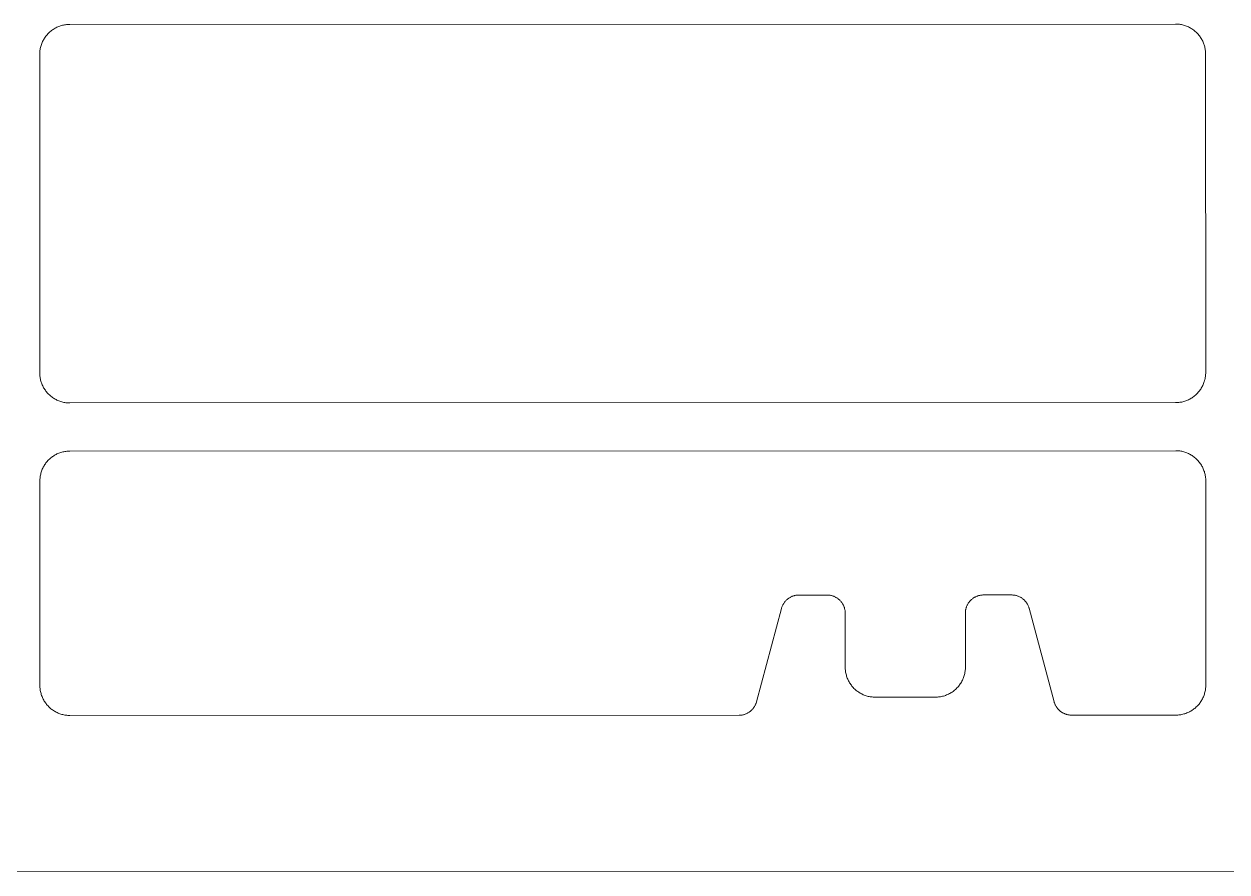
# Model space of a CAD drawing. Header units: metres. Extents: x 19 to 230, y -653 to -519.
# Drawn here: x 25.26368 to 25.2837, y -529.99954 to -529.98543 of the extents above; entities that cross this region are included whole.
import ezdxf

# ---------------------------------------------------------------- set-up
doc = ezdxf.new("R2010")
doc.units = ezdxf.units.M
doc.header["$LTSCALE"] = 0.0125
for name, color, linetype, lineweight in [('05Fenster', 171, 'Continuous', 15), ('Fenster', 65, 'Continuous', 5), ('Fenster2', 161, 'Continuous', 5)]:
    doc.layers.add(name, color=color, linetype=linetype, lineweight=lineweight)

# ---------------------------------------------------------------- blocks, each defined once
blk = doc.blocks.new('ElementFe seite')
at = {"layer": 'Fenster'}
for points in [[(40.824, 184.878), (40.821, 184.888), (40.818, 184.897), (40.814, 184.907), (40.81, 184.917), (40.806, 184.926), (40.802, 184.935), (40.797, 184.945), (40.792, 184.954), (40.786, 184.962), (40.78, 184.971), (40.774, 184.979), (40.768, 184.988), (40.761, 184.995), (40.755, 185.003), (40.747, 185.011), (40.74, 185.018), (40.732, 185.025), (40.725, 185.032), (40.717, 185.038), (40.708, 185.044), (40.7, 185.05), (40.691, 185.056), (40.682, 185.061), (40.673, 185.066), (40.664, 185.07), (40.654, 185.075), (40.645, 185.079), (40.635, 185.082), (40.625, 185.086), (40.616, 185.089), (40.606, 185.091), (40.595, 185.094), (40.585, 185.096), (40.575, 185.097), (40.565, 185.098), (40.555, 185.099), (40.544, 185.1), (40.534, 185.1)], [(41.24, 183.322), (40.824, 184.878)], [(42.8, 184.8), (42.783, 184.8), (42.766, 184.799), (42.749, 184.797), (42.732, 184.795), (42.715, 184.793), (42.698, 184.79), (42.682, 184.786), (42.665, 184.781), (42.649, 184.777), (42.633, 184.771), (42.617, 184.765), (42.601, 184.759), (42.585, 184.752), (42.57, 184.744), (42.555, 184.736), (42.54, 184.727), (42.526, 184.718), (42.512, 184.708), (42.498, 184.698), (42.484, 184.688), (42.471, 184.677), (42.459, 184.665), (42.446, 184.654), (42.435, 184.641), (42.423, 184.629), (42.412, 184.616), (42.402, 184.602), (42.391, 184.588), (42.382, 184.574), (42.373, 184.56), (42.364, 184.545), (42.356, 184.53), (42.348, 184.515), (42.341, 184.499), (42.335, 184.483), (42.329, 184.467), (42.323, 184.451), (42.319, 184.435), (42.314, 184.418), (42.31, 184.402), (42.307, 184.385), (42.305, 184.368), (42.303, 184.351), (42.301, 184.334), (42.3, 184.317), (42.3, 184.3)], [(43.8, 184.8), (42.8, 184.8)], [(42.3, 184.3), (42.3, 183.4)], [(42.3, 183.4), (42.3, 183.39), (42.299, 183.38), (42.298, 183.369), (42.297, 183.359), (42.296, 183.349), (42.294, 183.339), (42.291, 183.329), (42.289, 183.319), (42.286, 183.309), (42.283, 183.3), (42.279, 183.29), (42.275, 183.28), (42.271, 183.271), (42.266, 183.262), (42.261, 183.253), (42.256, 183.244), (42.251, 183.235), (42.245, 183.227), (42.239, 183.219), (42.233, 183.211), (42.226, 183.203), (42.219, 183.195), (42.212, 183.188), (42.205, 183.181), (42.197, 183.174), (42.189, 183.167), (42.181, 183.161), (42.173, 183.155), (42.165, 183.149), (42.156, 183.144), (42.147, 183.139), (42.138, 183.134), (42.129, 183.129), (42.119, 183.125), (42.11, 183.121), (42.1, 183.117), (42.091, 183.114), (42.081, 183.111), (42.071, 183.109), (42.061, 183.106), (42.051, 183.104), (42.041, 183.103), (42.031, 183.102), (42.02, 183.101), (42.01, 183.1), (42, 183.1)], [(41.53, 183.1), (41.52, 183.1), (41.51, 183.101), (41.499, 183.102), (41.489, 183.103), (41.479, 183.104), (41.469, 183.106), (41.459, 183.109), (41.449, 183.111), (41.439, 183.114), (41.429, 183.118), (41.419, 183.121), (41.41, 183.125), (41.4, 183.13), (41.391, 183.134), (41.382, 183.139), (41.373, 183.144), (41.364, 183.15), (41.356, 183.156), (41.348, 183.162), (41.339, 183.168), (41.332, 183.175), (41.324, 183.182), (41.317, 183.189), (41.309, 183.197), (41.303, 183.205), (41.296, 183.212), (41.29, 183.221), (41.284, 183.229), (41.278, 183.238), (41.272, 183.246), (41.267, 183.255), (41.263, 183.265), (41.258, 183.274), (41.254, 183.283), (41.25, 183.293), (41.246, 183.303), (41.243, 183.312), (41.24, 183.322)], [(42, 183.1), (41.53, 183.1)]]:
    blk.add_lwpolyline(points, dxfattribs=at)
at = {"layer": 'Fenster2', "flags": 128}
for points in [[(20.3, 187.7), (63.3, 187.7)], [(29.4, 185.1), (29.383, 185.1), (29.366, 185.099), (29.349, 185.097), (29.332, 185.095), (29.315, 185.093), (29.298, 185.09), (29.282, 185.086), (29.265, 185.081), (29.249, 185.077), (29.233, 185.071), (29.217, 185.065), (29.201, 185.059), (29.185, 185.052), (29.17, 185.044), (29.155, 185.036), (29.14, 185.027), (29.126, 185.018), (29.112, 185.008), (29.098, 184.998), (29.084, 184.988), (29.071, 184.977), (29.059, 184.965), (29.046, 184.954), (29.035, 184.941), (29.023, 184.929), (29.012, 184.916), (29.002, 184.902), (28.992, 184.888), (28.982, 184.874), (28.973, 184.86), (28.964, 184.845), (28.956, 184.83), (28.948, 184.815), (28.941, 184.799), (28.935, 184.783), (28.929, 184.767), (28.923, 184.751), (28.919, 184.735), (28.914, 184.718), (28.91, 184.702), (28.907, 184.685), (28.905, 184.668), (28.903, 184.651), (28.901, 184.634), (28.9, 184.617), (28.9, 184.6)], [(40.534, 185.1), (29.4, 185.1)], [(46.066, 185.1), (46.056, 185.1), (46.045, 185.099), (46.035, 185.098), (46.025, 185.097), (46.015, 185.096), (46.005, 185.094), (45.994, 185.091), (45.984, 185.089), (45.975, 185.086), (45.965, 185.082), (45.955, 185.079), (45.946, 185.075), (45.936, 185.07), (45.927, 185.066), (45.918, 185.061), (45.909, 185.056), (45.9, 185.05), (45.892, 185.044), (45.883, 185.038), (45.875, 185.032), (45.868, 185.025), (45.86, 185.018), (45.853, 185.011), (45.845, 185.003), (45.839, 184.995), (45.832, 184.988), (45.826, 184.979), (45.82, 184.971), (45.814, 184.962), (45.808, 184.954), (45.803, 184.945), (45.798, 184.935), (45.794, 184.926), (45.79, 184.917), (45.786, 184.907), (45.782, 184.897), (45.779, 184.888), (45.776, 184.878)], [(47.8, 185.1), (46.066, 185.1)], [(48.3, 184.6), (48.3, 184.617), (48.299, 184.634), (48.297, 184.651), (48.295, 184.668), (48.293, 184.685), (48.29, 184.702), (48.286, 184.718), (48.281, 184.735), (48.277, 184.751), (48.271, 184.767), (48.265, 184.783), (48.259, 184.799), (48.252, 184.815), (48.244, 184.83), (48.236, 184.845), (48.227, 184.86), (48.218, 184.874), (48.208, 184.888), (48.198, 184.902), (48.188, 184.916), (48.177, 184.929), (48.165, 184.941), (48.154, 184.954), (48.141, 184.965), (48.129, 184.977), (48.116, 184.988), (48.102, 184.998), (48.088, 185.008), (48.074, 185.018), (48.06, 185.027), (48.045, 185.036), (48.03, 185.044), (48.015, 185.052), (47.999, 185.059), (47.983, 185.065), (47.967, 185.071), (47.951, 185.077), (47.935, 185.081), (47.918, 185.086), (47.902, 185.09), (47.885, 185.093), (47.868, 185.095), (47.851, 185.097), (47.834, 185.099), (47.817, 185.1), (47.8, 185.1)], [(44.3, 184.3), (44.3, 184.317), (44.299, 184.335), (44.297, 184.352), (44.295, 184.37), (44.292, 184.387), (44.289, 184.404), (44.285, 184.421), (44.281, 184.438), (44.276, 184.454), (44.27, 184.471), (44.264, 184.487), (44.257, 184.503), (44.249, 184.519), (44.241, 184.535), (44.233, 184.55), (44.224, 184.565), (44.215, 184.58), (44.204, 184.594), (44.194, 184.608), (44.183, 184.621), (44.172, 184.635), (44.16, 184.647), (44.147, 184.66), (44.135, 184.672), (44.121, 184.683), (44.108, 184.694), (44.094, 184.704), (44.08, 184.715), (44.065, 184.724), (44.05, 184.733), (44.035, 184.741), (44.019, 184.749), (44.003, 184.757), (43.987, 184.764), (43.971, 184.77), (43.955, 184.776), (43.938, 184.781), (43.921, 184.785), (43.904, 184.789), (43.887, 184.792), (43.87, 184.795), (43.852, 184.797), (43.835, 184.799), (43.817, 184.8), (43.8, 184.8)], [(45.776, 184.878), (45.36, 183.322)], [(28.9, 184.6), (28.9, 181.2)], [(48.3, 181.2), (48.3, 184.6)], [(44.3, 183.4), (44.3, 184.3)], [(44.6, 183.1), (44.59, 183.1), (44.58, 183.101), (44.569, 183.102), (44.559, 183.103), (44.549, 183.104), (44.539, 183.106), (44.529, 183.109), (44.519, 183.111), (44.509, 183.114), (44.5, 183.117), (44.49, 183.121), (44.48, 183.125), (44.471, 183.129), (44.462, 183.134), (44.453, 183.139), (44.444, 183.144), (44.435, 183.149), (44.427, 183.155), (44.419, 183.161), (44.411, 183.167), (44.403, 183.174), (44.395, 183.181), (44.388, 183.188), (44.381, 183.195), (44.374, 183.203), (44.367, 183.211), (44.361, 183.219), (44.355, 183.227), (44.349, 183.235), (44.344, 183.244), (44.338, 183.253), (44.334, 183.262), (44.329, 183.271), (44.325, 183.28), (44.321, 183.29), (44.317, 183.3), (44.314, 183.309), (44.311, 183.319), (44.309, 183.329), (44.306, 183.339), (44.304, 183.349), (44.303, 183.359), (44.302, 183.369), (44.301, 183.38), (44.3, 183.39), (44.3, 183.4)], [(45.36, 183.322), (45.357, 183.312), (45.354, 183.303), (45.35, 183.293), (45.346, 183.283), (45.342, 183.274), (45.337, 183.265), (45.333, 183.255), (45.327, 183.246), (45.322, 183.238), (45.316, 183.229), (45.31, 183.221), (45.304, 183.212), (45.297, 183.205), (45.29, 183.197), (45.283, 183.189), (45.276, 183.182), (45.268, 183.175), (45.26, 183.168), (45.252, 183.162), (45.244, 183.156), (45.236, 183.15), (45.227, 183.144), (45.218, 183.139), (45.209, 183.134), (45.2, 183.13), (45.19, 183.125), (45.181, 183.121), (45.171, 183.118), (45.161, 183.114), (45.151, 183.111), (45.141, 183.109), (45.131, 183.106), (45.121, 183.104), (45.111, 183.103), (45.101, 183.102), (45.09, 183.101), (45.08, 183.1), (45.07, 183.1)], [(45.07, 183.1), (44.6, 183.1)], [(28.9, 181.2), (28.9, 181.183), (28.901, 181.166), (28.903, 181.149), (28.905, 181.132), (28.907, 181.115), (28.91, 181.098), (28.914, 181.082), (28.919, 181.065), (28.923, 181.049), (28.929, 181.033), (28.935, 181.017), (28.941, 181.001), (28.948, 180.985), (28.956, 180.97), (28.964, 180.955), (28.973, 180.94), (28.982, 180.926), (28.992, 180.912), (29.002, 180.898), (29.012, 180.884), (29.023, 180.871), (29.035, 180.859), (29.046, 180.846), (29.059, 180.835), (29.071, 180.823), (29.084, 180.812), (29.098, 180.802), (29.112, 180.792), (29.126, 180.782), (29.14, 180.773), (29.155, 180.764), (29.17, 180.756), (29.185, 180.748), (29.201, 180.741), (29.217, 180.735), (29.233, 180.729), (29.249, 180.723), (29.265, 180.719), (29.282, 180.714), (29.298, 180.71), (29.315, 180.707), (29.332, 180.705), (29.349, 180.703), (29.366, 180.701), (29.383, 180.7), (29.4, 180.7)], [(47.8, 180.7), (47.817, 180.7), (47.834, 180.701), (47.851, 180.703), (47.868, 180.705), (47.885, 180.707), (47.902, 180.71), (47.918, 180.714), (47.935, 180.719), (47.951, 180.723), (47.967, 180.729), (47.983, 180.735), (47.999, 180.741), (48.015, 180.748), (48.03, 180.756), (48.045, 180.764), (48.06, 180.773), (48.074, 180.782), (48.088, 180.792), (48.102, 180.802), (48.116, 180.812), (48.129, 180.823), (48.141, 180.835), (48.154, 180.846), (48.165, 180.859), (48.177, 180.871), (48.188, 180.884), (48.198, 180.898), (48.208, 180.912), (48.218, 180.926), (48.227, 180.94), (48.236, 180.955), (48.244, 180.97), (48.252, 180.985), (48.259, 181.001), (48.265, 181.017), (48.271, 181.033), (48.277, 181.049), (48.281, 181.065), (48.286, 181.082), (48.29, 181.098), (48.293, 181.115), (48.295, 181.132), (48.297, 181.149), (48.299, 181.166), (48.3, 181.183), (48.3, 181.2)], [(29.4, 180.7), (47.8, 180.7)], [(29.4, 179.9), (29.383, 179.9), (29.366, 179.899), (29.349, 179.897), (29.332, 179.895), (29.315, 179.893), (29.298, 179.89), (29.282, 179.886), (29.265, 179.881), (29.249, 179.877), (29.233, 179.871), (29.217, 179.865), (29.201, 179.859), (29.185, 179.852), (29.17, 179.844), (29.155, 179.836), (29.14, 179.827), (29.126, 179.818), (29.112, 179.808), (29.098, 179.798), (29.084, 179.788), (29.071, 179.777), (29.059, 179.765), (29.046, 179.754), (29.035, 179.741), (29.023, 179.729), (29.012, 179.716), (29.002, 179.702), (28.992, 179.688), (28.982, 179.674), (28.973, 179.66), (28.964, 179.645), (28.956, 179.63), (28.948, 179.615), (28.941, 179.599), (28.935, 179.583), (28.929, 179.567), (28.923, 179.551), (28.919, 179.535), (28.914, 179.518), (28.91, 179.502), (28.907, 179.485), (28.905, 179.468), (28.903, 179.451), (28.901, 179.434), (28.9, 179.417), (28.9, 179.4)], [(47.8, 179.9), (29.4, 179.9)], [(48.3, 179.4), (48.3, 179.417), (48.299, 179.434), (48.297, 179.451), (48.295, 179.468), (48.293, 179.485), (48.29, 179.502), (48.286, 179.518), (48.281, 179.535), (48.277, 179.551), (48.271, 179.567), (48.265, 179.583), (48.259, 179.599), (48.252, 179.615), (48.244, 179.63), (48.236, 179.645), (48.227, 179.66), (48.218, 179.674), (48.208, 179.688), (48.198, 179.702), (48.188, 179.716), (48.177, 179.729), (48.165, 179.741), (48.154, 179.754), (48.141, 179.765), (48.129, 179.777), (48.116, 179.788), (48.102, 179.798), (48.088, 179.808), (48.074, 179.818), (48.06, 179.827), (48.045, 179.836), (48.03, 179.844), (48.015, 179.852), (47.999, 179.859), (47.983, 179.865), (47.967, 179.871), (47.951, 179.877), (47.935, 179.881), (47.918, 179.886), (47.902, 179.89), (47.885, 179.893), (47.868, 179.895), (47.851, 179.897), (47.834, 179.899), (47.817, 179.9), (47.8, 179.9)], [(28.9, 179.4), (28.9, 174.1)], [(48.3, 174.1), (48.3, 179.4)], [(28.9, 174.1), (28.9, 174.083), (28.901, 174.066), (28.903, 174.049), (28.905, 174.032), (28.907, 174.015), (28.91, 173.998), (28.914, 173.982), (28.919, 173.965), (28.923, 173.949), (28.929, 173.933), (28.935, 173.917), (28.941, 173.901), (28.948, 173.885), (28.956, 173.87), (28.964, 173.855), (28.973, 173.84), (28.982, 173.826), (28.992, 173.812), (29.002, 173.798), (29.012, 173.784), (29.023, 173.771), (29.035, 173.759), (29.046, 173.746), (29.059, 173.735), (29.071, 173.723), (29.084, 173.712), (29.098, 173.702), (29.112, 173.692), (29.126, 173.682), (29.14, 173.673), (29.155, 173.664), (29.17, 173.656), (29.185, 173.648), (29.201, 173.641), (29.217, 173.635), (29.233, 173.629), (29.249, 173.623), (29.265, 173.619), (29.282, 173.614), (29.298, 173.61), (29.315, 173.607), (29.332, 173.605), (29.349, 173.603), (29.366, 173.601), (29.383, 173.6), (29.4, 173.6)], [(47.8, 173.6), (47.817, 173.6), (47.834, 173.601), (47.851, 173.603), (47.868, 173.605), (47.885, 173.607), (47.902, 173.61), (47.918, 173.614), (47.935, 173.619), (47.951, 173.623), (47.967, 173.629), (47.983, 173.635), (47.999, 173.641), (48.015, 173.648), (48.03, 173.656), (48.045, 173.664), (48.06, 173.673), (48.074, 173.682), (48.088, 173.692), (48.102, 173.702), (48.116, 173.712), (48.129, 173.723), (48.141, 173.735), (48.154, 173.746), (48.165, 173.759), (48.177, 173.771), (48.188, 173.784), (48.198, 173.798), (48.208, 173.812), (48.218, 173.826), (48.227, 173.84), (48.236, 173.855), (48.244, 173.87), (48.252, 173.885), (48.259, 173.901), (48.265, 173.917), (48.271, 173.933), (48.277, 173.949), (48.281, 173.965), (48.286, 173.982), (48.29, 173.998), (48.293, 174.015), (48.295, 174.032), (48.297, 174.049), (48.299, 174.066), (48.3, 174.083), (48.3, 174.1)], [(29.4, 173.6), (47.8, 173.6)]]:
    blk.add_lwpolyline(points, dxfattribs=at)

msp = doc.modelspace()

# ---------------------------------------------------------------- block references
at = {"layer": '05Fenster', "xscale": -0.001, "yscale": 0.0009999999999999998, "zscale": 0.001, "rotation": 180.0199990807646}
msp.add_blockref('ElementFe seite', (25.234982, -529.811847), dxfattribs=at)

doc.saveas('drawing.dxf')
